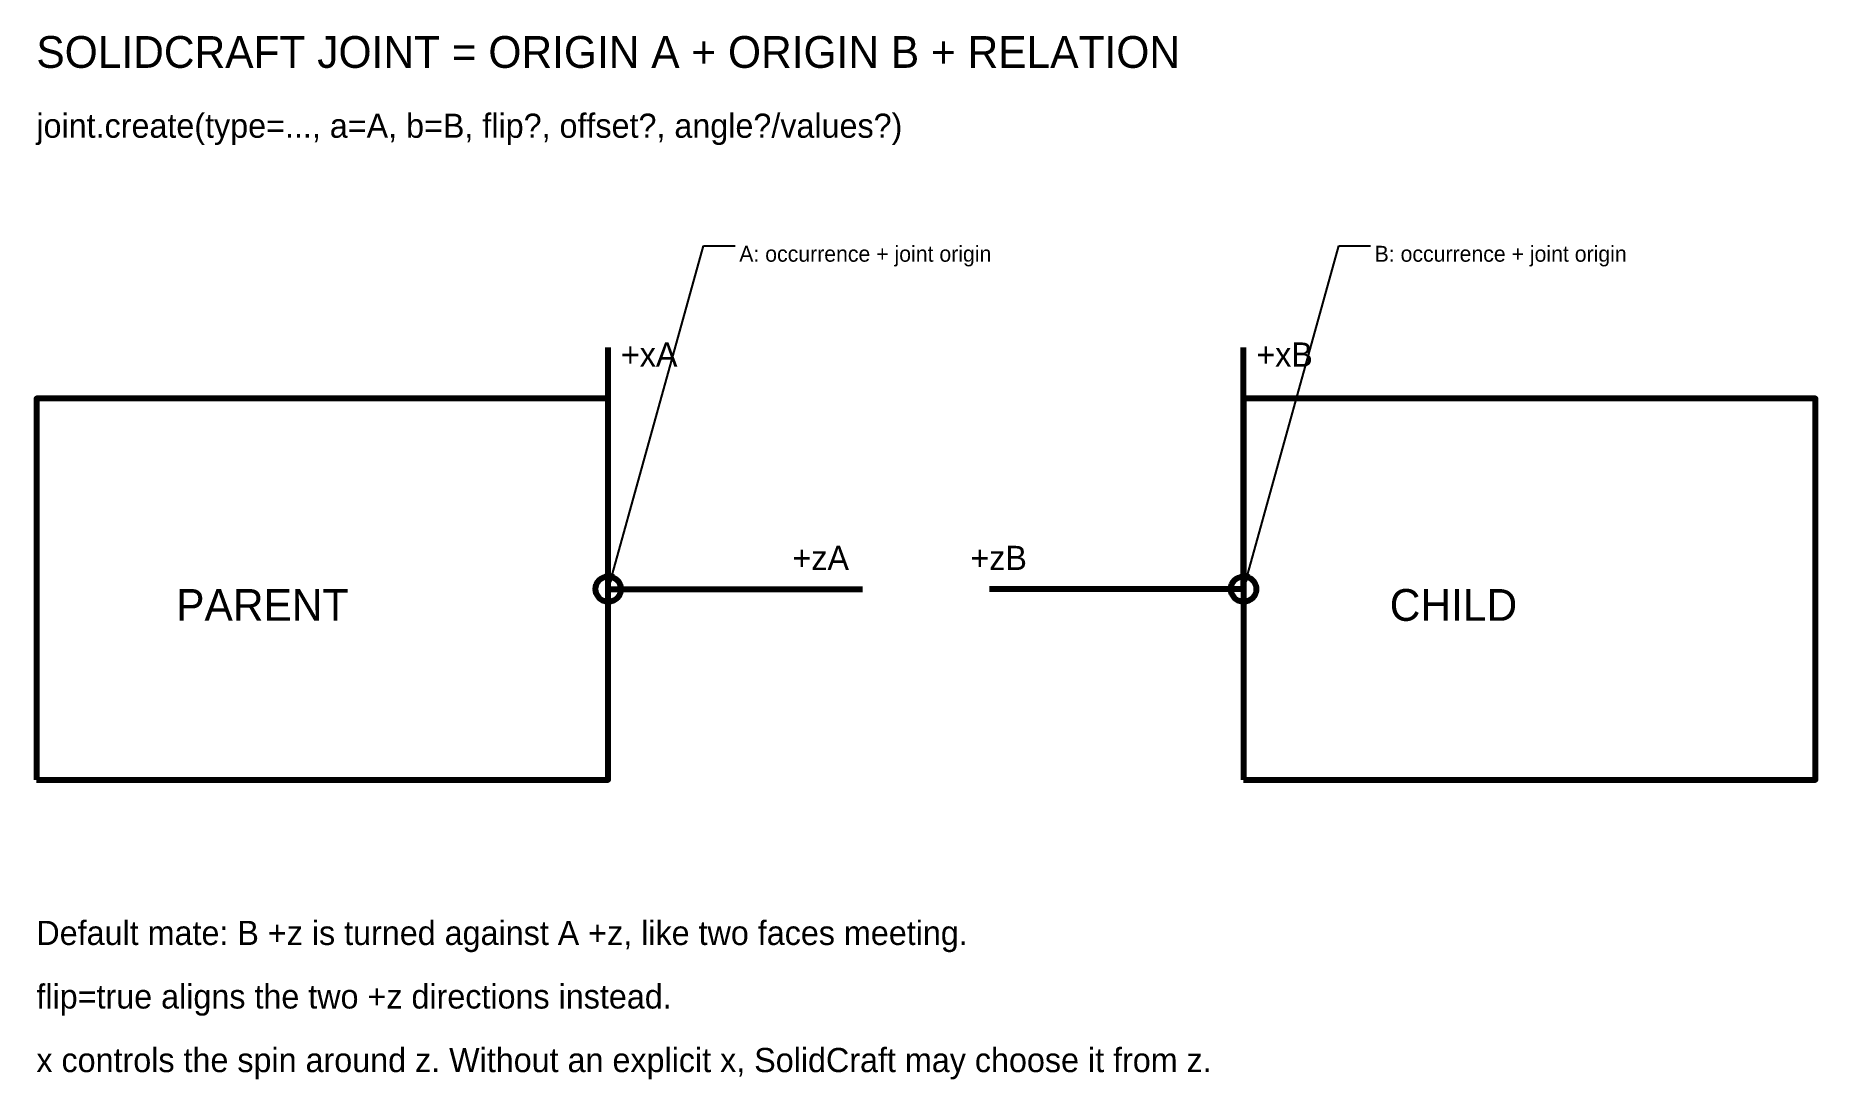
# Model space of a CAD drawing. Header units: millimetres. Extents: x 0 to 280, y -47 to 117.
import ezdxf
from ezdxf import colors
from ezdxf.entities.mleader import LeaderData, LeaderLine
from ezdxf.math import Vec2, Vec3

# ---------------------------------------------------------------- set-up
doc = ezdxf.new("R2010")
doc.units = ezdxf.units.MM
doc.layers.add('FRAMES', color=1, linetype='Continuous', lineweight=80)
doc.layers.add('PARTS', color=8, linetype='Continuous', lineweight=80)
doc.layers.add('TEXT', color=7, linetype='Continuous')
doc.mleader_styles.duplicate_entry("Standard", '')

msp = doc.modelspace()

# ---------------------------------------------------------------- linework, layer by layer
at = {"layer": 'FRAMES'}
for p, q in [((90, 30), (90, 68)), ((190, 30), (190, 68)), ((90, 30), (130, 30)), ((190, 30), (150, 30))]:
    msp.add_line(p, q, dxfattribs=at)
for centre in [(90, 30), (190, 30)]:
    msp.add_circle(centre, 2, dxfattribs=at)
at = {"layer": 'PARTS'}
for points in [[(0, 0), (90, 0), (90, 60), (0, 60)], [(190, 0), (280, 0), (280, 60), (190, 60)]]:
    msp.add_lwpolyline(points, close=True, dxfattribs=at)

# ---------------------------------------------------------------- texts
at = {"layer": 'TEXT'}
for s, height, p in [('SOLIDCRAFT JOINT = ORIGIN A + ORIGIN B + RELATION', 5, (0, 112)), ('joint.create(type=..., a=A, b=B, flip?, offset?, angle?/values?)', 3.8, (0, 101)), ('+xA', 3.8, (92, 65)), ('+xB', 3.8, (192, 65)), ('+zA', 3.8, (119, 33)), ('+zB', 3.8, (147, 33)), ('PARENT', 5, (22, 25)), ('CHILD', 5, (213, 25)), ('Default mate: B +z is turned against A +z, like two faces meeting.', 3.8, (0, -26)), ('flip=true aligns the two +z directions instead.', 3.8, (0, -36)), ('x controls the spin around z. Without an explicit x, SolidCraft may choose it from z.', 3.8, (0, -46))]:
    msp.add_text(s, height=height, dxfattribs=at).set_placement(p)

# ---------------------------------------------------------------- leaders
at = {"layer": 'FRAMES'}
ml = msp.add_multileader_mtext('', dxfattribs=at)
ml.set_content('A: occurrence + joint origin')
ml.set_leader_properties()
ml.build(insert=Vec2(0, 0))
ml.multileader.update_dxf_attribs({"text_left_attachment_type": 2, "text_right_attachment_type": 2, "dogleg_length": 5, "arrow_head_size": 2.5})
ctx = ml.context
ctx.base_point, ctx.char_height, ctx.arrow_head_size, ctx.landing_gap_size = Vec3(110, 84), 2.5, 2.5, 0.625
ctx.left_attachment, ctx.right_attachment, ctx.attachment_type = 2, 2, 1
notes = []
notes.append((ctx, [(0, (1, 1, 0), (105, 84), (1, 0), 5, [(0, [(90, 30)], 0, [])])]))
ctx.mtext.insert = Vec3(110.625, 84)
ml = msp.add_multileader_mtext('', dxfattribs=at)
ml.set_content('B: occurrence + joint origin')
ml.set_leader_properties()
ml.build(insert=Vec2(0, 0))
ml.multileader.update_dxf_attribs({"text_left_attachment_type": 2, "text_right_attachment_type": 2, "dogleg_length": 5, "arrow_head_size": 2.5})
ctx = ml.context
ctx.base_point, ctx.char_height, ctx.arrow_head_size, ctx.landing_gap_size = Vec3(210, 84), 2.5, 2.5, 0.625
ctx.left_attachment, ctx.right_attachment, ctx.attachment_type = 2, 2, 1
notes.append((ctx, [(0, (1, 1, 0), (205, 84), (1, 0), 5, [(0, [(190, 30)], 0, [])])]))
ctx.mtext.insert = Vec3(210.625, 84)
for ctx, leaders in notes:
    for number, flags, end, landing, length, lines in leaders:
        leader = LeaderData()
        leader.index, (leader.has_last_leader_line, leader.has_dogleg_vector, leader.attachment_direction) = number, flags
        leader.last_leader_point, leader.dogleg_vector, leader.dogleg_length = Vec3(end), Vec3(landing), length
        for number, points, colour, breaks in lines:
            line = LeaderLine()
            line.index, line.vertices, line.color, line.breaks = number, Vec3.list(points), colors.encode_raw_color(colour), breaks
            leader.lines.append(line)
        ctx.leaders.append(leader)

doc.saveas('drawing.dxf')
